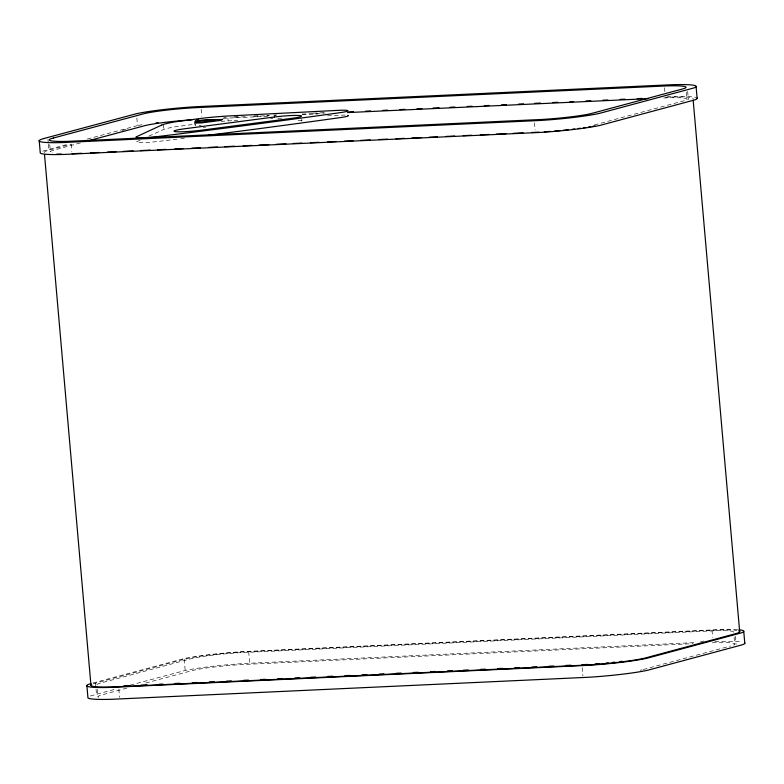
<?xml version="1.0" encoding="UTF-8"?>
<svg xmlns="http://www.w3.org/2000/svg" width="784" height="784" viewBox="0 0 784 784"><rect width="100%" height="100%" fill="white"/><g stroke="black" fill="none" stroke-linecap="round" stroke-linejoin="round"><path stroke-width="0.59" stroke-dasharray="3.92 2.94" d="M140.071 140.179L136.788 141.708A16.229 1.382 -5 0 0 142.208 142.61A16.229 1.382 -5 0 0 158.976 141.365A1164.848 99.499 -5 0 0 179.546 138.837M148.842 136.122L164.179 129.233A49.755 4.253 -5 0 1 176.527 126.596L193.246 124.411M42.689 151.126L68.522 144.08M90.356 695.986L116.199 688.94M87.22 139.052L137.229 125.675M44.423 152.694A48.608 4.155 -5 0 1 48.892 150.185L71.354 144.138M122.206 130.448L126.939 129.184M80.389 142.923L52.312 150.557A42.552 3.636 -5 0 0 52.783 152.86M594.429 124.96L685.059 100.489A42.552 3.636 -5 0 0 667.635 97.824L663.617 97.98M92.953 683.011L183.858 658.638A52.695 4.498 -5 0 1 244.02 651.553L719.741 629.572A52.695 4.498 -5 0 1 737.999 629.719M93.198 683.854A48.608 4.155 -5 0 1 95.521 683.148L184.211 659.275A48.608 4.155 -5 0 1 248.675 651.68L711.99 630.277A48.608 4.155 -5 0 1 736.901 630.473M130.213 685.167L184.897 670.536A52.695 4.498 -5 0 1 245.069 663.46L696.545 642.547M126.881 688.097L99.98 695.418A42.552 3.636 -5 0 0 100.45 697.721M145.765 683.021L193.403 670.271A42.552 3.636 -5 0 1 241.982 664.548L693.183 643.664M700.073 642.027L704.796 640.763M643.282 669.497L730.619 645.987M640.244 670.261L642.096 669.82M266.58 115.748L269.373 115.326M199.087 125.499L201.282 125.215M203.252 127.635L205.614 127.322M231.731 120.716L227.135 120.981A49.755 4.253 -5 0 0 221.098 121.412M234.132 120.569L237.777 120.383M270.529 118.717L272.95 118.6M277.81 118.345L282.661 118.1M327.536 115.816L338.463 115.258A16.229 1.382 -5 0 1 345.352 115.13M233.779 116.875L239.796 116.591M254.251 115.924L260.278 115.65M273.969 115.013L276.419 114.905M313.051 113.21L324.047 112.7M223.675 117.727L226.076 117.62M234.485 117.228L247.705 116.62M253.712 116.336L269.03 115.63M273.92 115.405L276.37 115.287M302.056 114.101L325.301 113.033M222.862 118.335L268.059 116.248M302.261 114.67L318.137 113.935M667.223 96.844L673.113 96.608A52.695 4.498 -5 0 1 696.006 97.471M714.89 641.704L720.78 641.469A52.695 4.498 -5 0 1 741.782 641.92M712.293 642.792L715.302 642.674A42.552 3.636 -5 0 1 732.726 645.35M687.646 91.336L688.381 99.666M735.323 636.196L736.049 644.526M686.412 92.238L687.029 99.382M734.079 637.098L734.696 644.242M664.528 87.798L664.95 92.551M711.99 630.277L712.617 637.412M534.492 122.794L535.119 129.938M582.159 667.654L582.894 675.984M301.762 119.109L301.928 121.079M227.86 117.982L228.124 120.922M201.214 109.201L201.841 116.346M248.675 651.68L249.714 663.587M195.363 123.921L195.53 125.891M194.814 123.108L194.981 125.077M163.444 124.44L163.876 129.35M136.857 117.982L137.474 125.126M184.211 659.275L185.249 671.173M71.177 144.207L71.795 151.351M118.845 689.067L119.57 697.397M49.715 144.521L50.343 151.665M97.383 689.381L98.01 696.525M47.951 139.474L48.265 143.041M48.373 144.236L48.892 150.185M95.521 683.148L95.932 687.901M96.04 689.097L96.559 695.045M665.361 97.314A48.608 4.155 -5 0 1 693.056 98.882M138.18 125.469A52.695 4.498 -5 0 1 144.834 124.215M733.657 632.335A42.552 3.636 -5 0 0 714.263 630.777L240.943 652.651A42.552 3.636 -5 0 0 192.354 658.374L98.941 683.511A42.552 3.636 -5 0 0 97.059 685.089M184.367 138.239A1164.848 99.499 -5 0 1 180.751 138.69M298.145 120.354A18.767 1.607 -5 0 1 301.066 121.559"/><path stroke-width="1.18" d="M90.964 683.579L89.317 684.079A52.695 4.498 -5 0 0 110.887 687.392L586.599 665.4A52.695 4.498 -5 0 0 646.771 658.325L741.311 632.874A52.695 4.498 -5 0 0 739.008 629.807M88.651 140.699L145.726 125.411A42.552 3.636 -5 0 1 192.178 119.825M196.451 119.58L198.587 119.472M587.549 664.42L581.904 664.705M348.537 111.955L353.437 111.73M365.667 111.161L370.558 110.936M382.788 110.377L387.688 110.152M399.918 109.584L404.809 109.358M417.039 108.79L421.939 108.564M432.944 108.055L439.06 107.771M450.075 107.261L454.965 107.036M467.195 106.477L472.086 106.252M484.326 105.683L489.216 105.458M501.446 104.889L506.337 104.664M518.577 104.096L523.467 103.87M534.472 103.361L540.588 103.076M552.828 102.518L557.718 102.292M569.948 101.724L573.623 101.557M585.854 100.989L590.744 100.764M602.974 100.195L607.874 99.97M620.105 99.411L624.995 99.176M637.235 98.617L642.125 98.392M347.459 112.582L647.956 98.696M72.01 153.723L81.791 153.272M90.346 152.88L98.902 152.488M107.457 152.086L116.012 151.694M123.353 151.351L133.133 150.9M140.463 150.567L150.244 150.107M157.584 149.773L166.139 149.381M174.695 148.98L183.25 148.588M191.806 148.186L200.371 147.794M208.926 147.402L217.482 147M224.812 146.667L234.592 146.216M243.158 145.814L251.713 145.422M259.043 145.079L268.824 144.628M276.164 144.295L285.944 143.844M293.275 143.501L301.83 143.109M310.386 142.708L318.951 142.316M327.506 141.924L336.062 141.522M344.617 141.13L353.172 140.728M360.513 140.395L370.293 139.944M378.848 139.542L387.404 139.15M395.959 138.758L404.524 138.356M411.855 138.023L421.635 137.572M428.975 137.229L437.531 136.837M446.086 136.436L454.642 136.044M463.197 135.652L471.762 135.25M480.318 134.858L488.873 134.466M496.203 134.123L505.984 133.672M513.324 133.329L523.104 132.878M531.66 132.486L535.325 132.32A48.608 4.155 -5 0 0 538.824 132.143M123.823 685.873L129.938 685.588M140.924 685.079L147.039 684.795M159.25 684.236L162.915 684.069M175.136 683.501L180.016 683.276M192.237 682.707L197.117 682.482M209.338 681.923L214.218 681.698M226.439 681.129L231.319 680.904M243.54 680.336L248.42 680.11M260.641 679.552L265.521 679.326M277.742 678.758L282.632 678.532M294.843 677.964L299.733 677.739M310.719 677.239L315.609 677.013M327.82 676.445L332.71 676.22M344.921 675.651L349.811 675.426M362.032 674.867L366.912 674.642M379.133 674.073L384.013 673.848M396.234 673.28L401.114 673.054M413.335 672.496L418.215 672.27M430.436 671.702L435.316 671.476M447.537 670.908L452.417 670.683M463.413 670.183L468.303 669.948M480.514 669.389L485.404 669.164M497.615 668.595L502.505 668.37M514.716 667.811L519.606 667.586M531.817 667.017L536.707 666.792M548.918 666.224L553.808 665.998M566.028 665.44L570.909 665.214M696.094 86.642L697.133 98.539M743.761 631.502L744.8 643.399M693.164 100.097L739.684 631.835M44.521 154.605L90.944 685.118M39.2 140.601L40.239 152.498A52.695 4.498 -5 0 0 64.259 154.428L539.98 132.447A52.695 4.498 -5 0 0 600.142 125.362L694.683 99.921A52.695 4.498 -5 0 0 697.015 97.961M86.867 685.461L87.906 697.358A52.695 4.498 -5 0 0 111.936 699.289L587.647 677.307A52.695 4.498 -5 0 0 647.809 670.222L742.36 644.771A52.695 4.498 -5 0 0 744.682 642.821M594.919 125.852A48.608 4.155 -5 0 1 592.949 126.234M590.822 126.626A48.608 4.155 -5 0 1 588.549 127.008M585.628 127.478A48.608 4.155 -5 0 1 583.59 127.782M580.376 128.233A48.608 4.155 -5 0 1 578.161 128.537M574.711 128.968A48.608 4.155 -5 0 1 572.349 129.252M568.312 129.713A48.608 4.155 -5 0 1 563.137 130.252M559.992 130.556A48.608 4.155 -5 0 1 554.709 131.026M550.495 131.369A48.608 4.155 -5 0 1 544.263 131.81M155.908 122.961A48.608 4.155 -5 0 1 158.094 122.657M61.377 154.066A48.608 4.155 -5 0 1 56.82 154.076M738.646 630.846A48.608 4.155 -5 0 1 735.108 633.815L646.418 657.688A48.608 4.155 -5 0 1 581.953 665.273L118.639 686.686A48.608 4.155 -5 0 1 91.659 684.52M622.026 661.265A42.552 3.636 -5 0 1 620.026 661.529M614.832 662.147A42.552 3.636 -5 0 1 612.686 662.382M608.325 662.833A42.552 3.636 -5 0 1 606.12 663.039M599.476 663.617A42.552 3.636 -5 0 1 595.066 663.96M208.387 135.22A1164.848 99.499 -5 0 0 340.56 117.551A16.229 1.382 -5 0 0 347.871 115.375M195.363 121.03L194.814 123.108L201.645 122.882L220.52 120.413L222.617 119.462L203.046 120.021L195.363 121.03M161.573 125.126L136.357 136.798A16.229 1.382 -5 0 0 141.786 137.71A16.229 1.382 -5 0 0 158.544 136.465A1164.848 99.499 -5 0 0 340.129 112.651A16.229 1.382 -5 0 0 347.929 110.681A16.229 1.382 -5 0 0 338.031 110.358L226.713 116.071A49.755 4.253 -5 0 0 204.761 117.943L176.096 121.696A49.755 4.253 -5 0 0 163.748 124.333L161.573 125.126M44.11 138.474L41.64 139.229A52.695 4.498 -5 0 0 63.22 142.531L538.931 120.54A52.695 4.498 -5 0 0 599.103 113.464L693.644 88.014A52.695 4.498 -5 0 0 672.064 84.711L196.353 106.693A52.695 4.498 -5 0 0 136.191 113.778L44.11 138.474M53.381 138.013L51.274 138.65A42.552 3.636 -5 0 0 68.698 141.326L542.018 119.452A42.552 3.636 -5 0 0 590.597 113.729L684.02 88.582A42.552 3.636 -5 0 0 666.596 85.917L193.266 107.79A42.552 3.636 -5 0 0 144.687 113.513L53.381 138.013M200.224 120.795L195.187 121.961L200.008 122.284L214.875 120.275L210.063 119.952L200.224 120.795M274.273 117.022L184.142 128.841A18.767 1.607 -5 0 0 176.067 131.712A18.767 1.607 -5 0 0 201.253 130.222L291.383 118.404A18.767 1.607 -5 0 0 299.449 115.532A18.767 1.607 -5 0 0 274.273 117.022"/></g></svg>
